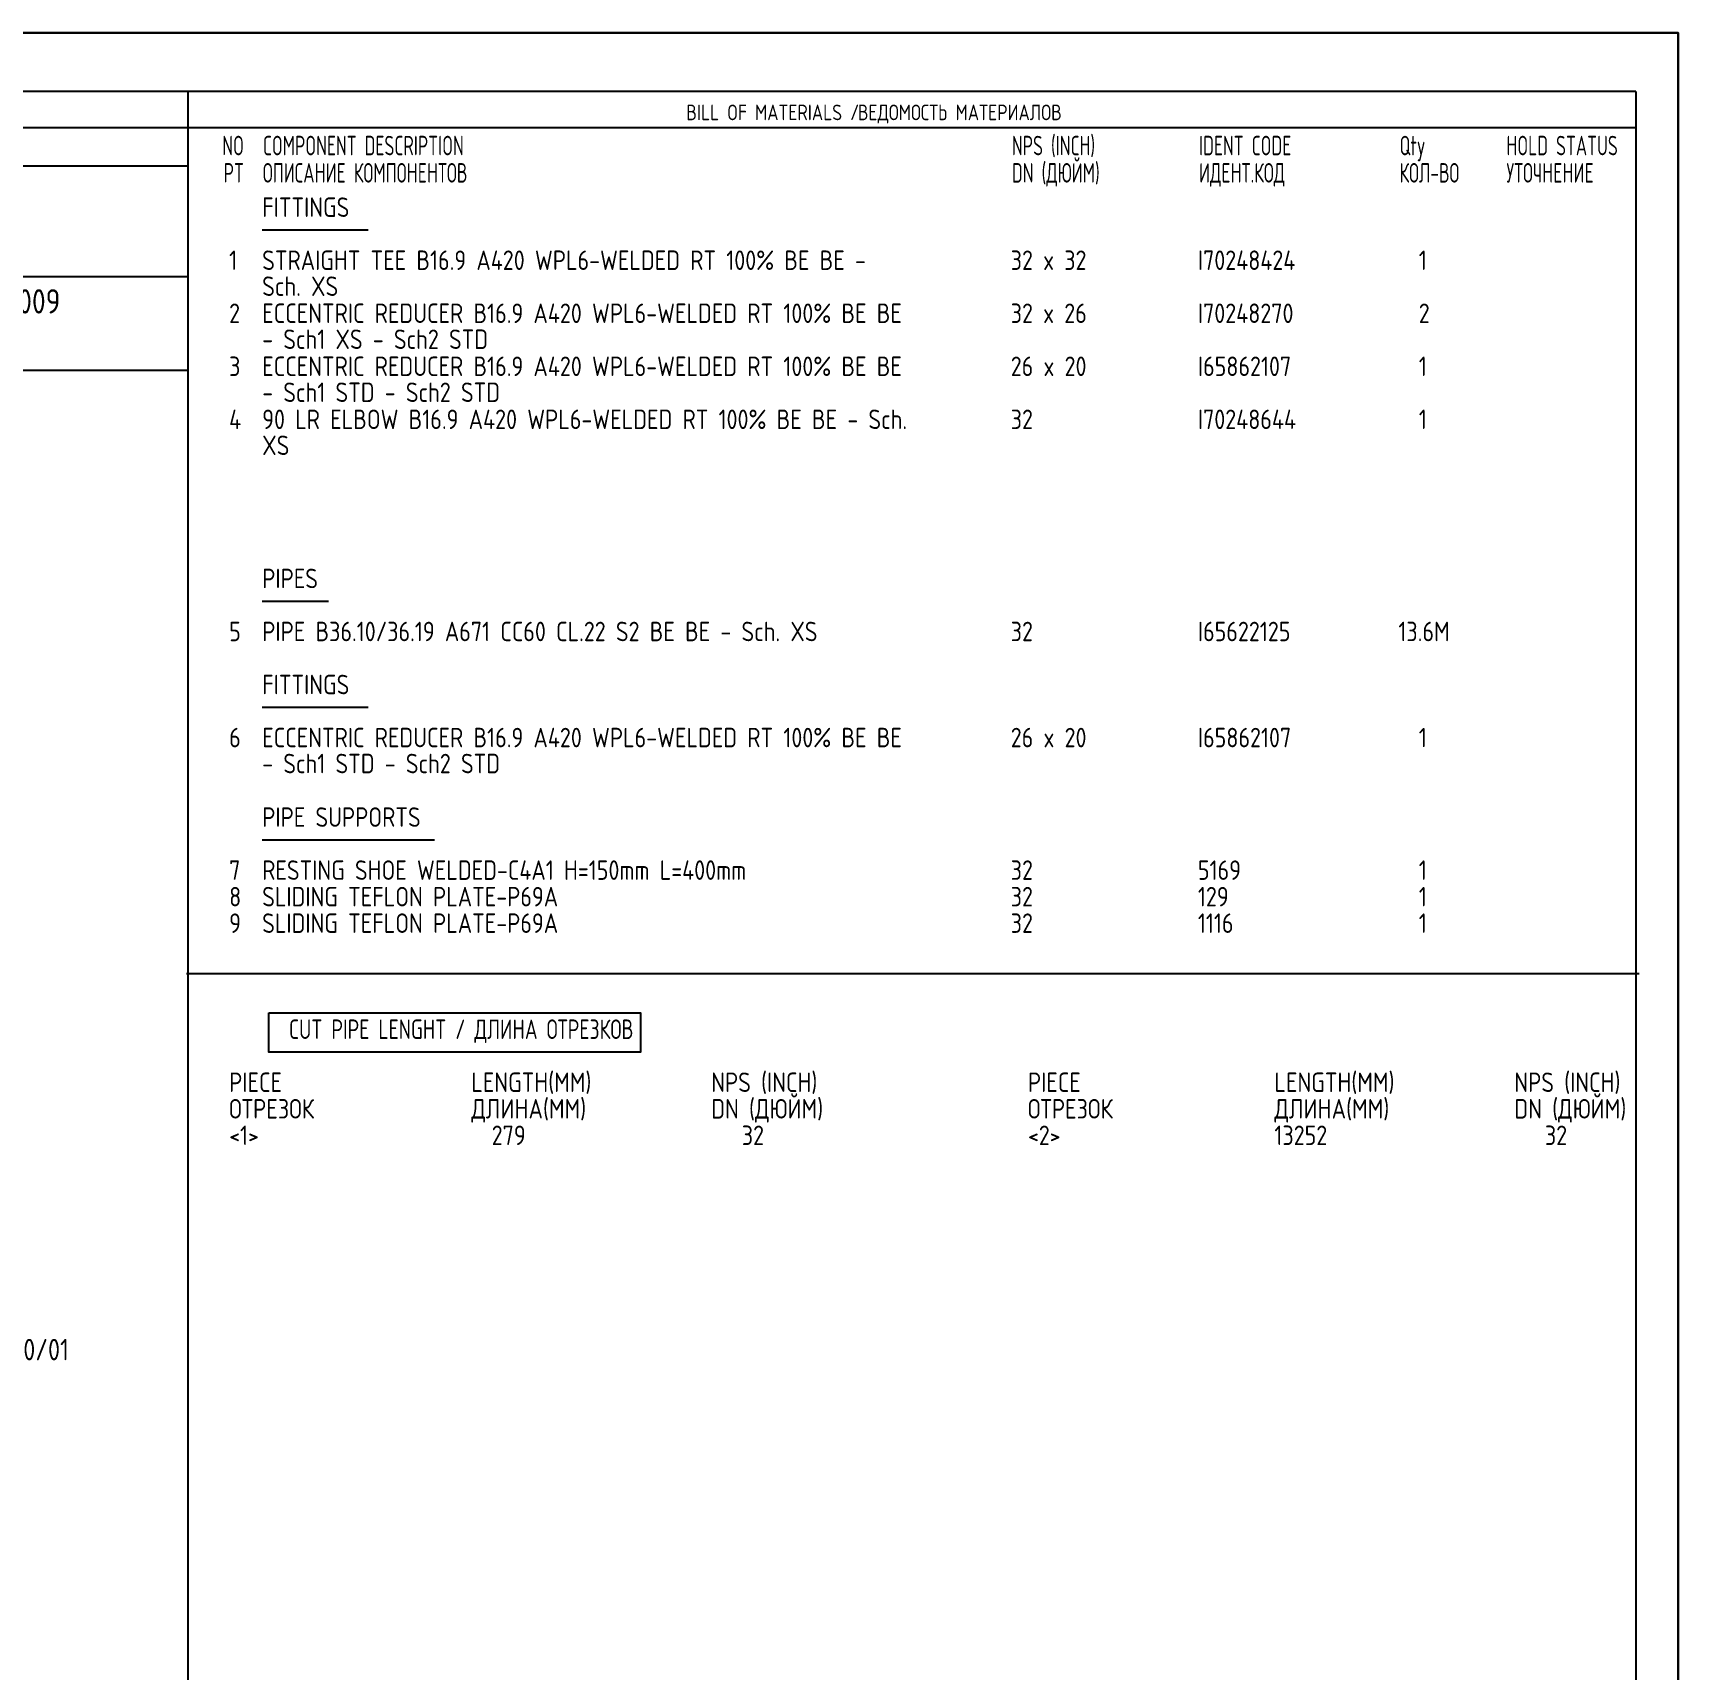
# Model space of a CAD drawing. Extents: x 0 to 594, y 0 to 420.
# Drawn here: x 383 to 594, y 210 to 420 of the extents above; entities that cross this region are included whole.
import ezdxf
from ezdxf.enums import TextEntityAlignment as Align

# ---------------------------------------------------------------- set-up
doc = ezdxf.new("R2010")
doc.units = 0
doc.header["$MEASUREMENT"] = 0
doc.linetypes.add('BORDER_2012_SLN$0$8001.Solid', pattern=[0])
for name, color, linetype in [('BORDER_2012_SLN$0$2', 7, 'Continuous'), ('BORDER_2012_SLN$0$GT_1', 7, 'Continuous'), ('GT_1', 7, 'Continuous')]:
    doc.layers.add(name, color=color, linetype=linetype)
for name, color, linetype, lineweight in [('BORDER_2012_SLN$0$BG_Level_1', 7, 'BORDER_2012_SLN$0$8001.Solid', 25), ('BORDER_2012_SLN$0$Level_1', 7, 'BORDER_2012_SLN$0$8001.Solid', 25), ('BORDER_2012_SLN$0$Level_18', 7, 'BORDER_2012_SLN$0$8001.Solid', 25)]:
    doc.layers.add(name, color=color, linetype=linetype, lineweight=lineweight)
doc.styles.add('BORDER_2012_SLN$0$GOST type A', font='GOST type A')
doc.styles.add('BORDER_2012_SLN$0$HTX1', font='')
doc.styles.add('HTX1', font='')
doc.styles.get('BORDER_2012_SLN$0$HTX1').set_extended_font_data('GOST type A')
doc.styles.get('HTX1').set_extended_font_data('GOST type A')

# ---------------------------------------------------------------- blocks, each defined once
blk = doc.blocks.new('BORDER_2012_SLN')
at = {"layer": 'BORDER_2012_SLN$0$2'}
blk.add_line((162.42, 407.85), (588.6, 407.85), dxfattribs=at)
at = {"layer": 'BORDER_2012_SLN$0$Level_1', "color": 7, "lineweight": -3}
for p, q in [((588.6, 412.5), (25.4, 412.5)), ((402.9, 7.5), (402.9, 412.5)), ((588.6, 412.5), (588.6, 7.5)), ((402.75, 402.9), (188.39, 402.9)), ((402.9, 388.7), (162.37, 388.68)), ((402.9, 376.7), (25.4, 376.7))]:
    blk.add_line(p, q, dxfattribs=at)
at = {"layer": 'BORDER_2012_SLN$0$Level_18', "color": 7, "lineweight": -3, "flags": 128}
blk.add_lwpolyline([(0, 0), (0, 420), (594, 420), (594, 0)], close=True, dxfattribs=at)
at = {"layer": 'BORDER_2012_SLN$0$BG_Level_1', "color": 7, "style": 'BORDER_2012_SLN$0$GOST type A'}
for s, p in [('BILL OF MATERIALS / ', (466.8, 408.8)), ('ВЕДОМОСТЬ МАТЕРИАЛОВ', (488.8, 408.8))]:
    blk.add_text(s, height=2, dxfattribs=at).set_placement(p)
at = {"layer": 'BORDER_2012_SLN$0$GT_1', "style": 'BORDER_2012_SLN$0$HTX1', "width": 0.8}
for s, p in [('NO', (410.06, 404.3)), ('PT', (410.06, 400.8))]:
    blk.add_text(s, height=2.5, dxfattribs=at).set_placement(p, align=Align.RIGHT)
for s, p in [('COMPONENT DESCRIPTION', (412.5, 404.3)), ('NPS (INCH)', (508.56, 404.3)), ('IDENT CODE', (532.56, 404.3)), ('Qty', (558.27, 404.3)), ('HOLD STATUS', (571.99, 404.3)), ('ОПИСАНИЕ КОМПОНЕНТОВ', (412.5, 400.8)), ('DN (ДЮЙМ)', (508.56, 400.8)), ('ИДЕНТ.КОД', (532.56, 400.8)), ('КОЛ-ВО', (558.27, 400.8)), ('УТОЧНЕНИЕ', (571.99, 400.8))]:
    blk.add_text(s, height=2.5, dxfattribs=at).set_placement(p)

msp = doc.modelspace()

# ---------------------------------------------------------------- linework, layer by layer
at = {"layer": 'GT_1', "flags": 128}
for points in [[(0, 0), (594, 0), (594, 420), (0, 420), (0, 0)], [(426.014, 394.704), (412.414, 394.704)], [(420.914, 347.085), (412.414, 347.085)], [(426.014, 333.48), (412.414, 333.48)], [(434.514, 316.473), (412.414, 316.473)], [(402.7, 299.355), (589, 299.355)], [(413.271, 294.31), (460.914, 294.31), (460.914, 289.262), (413.271, 289.262), (413.271, 294.31)]]:
    msp.add_lwpolyline(points, dxfattribs=at)

# ---------------------------------------------------------------- block references
at = {"linetype": 'Continuous'}
msp.add_blockref('BORDER_2012_SLN', (0, 0), dxfattribs=at)

# ---------------------------------------------------------------- texts
at = {"layer": 'GT_1', "style": 'HTX1'}
for s, height, width, p in [('FITTINGS', 2.5, 1.02, (412.414, 396.395)), ('  1', 2.5, 1.02, (405.557, 389.592)), ('STRAIGHT TEE B16.9 A420 WPL6-WELDED RT 100%%037 BE BE -', 2.5, 1.02, (412.414, 389.592)), ('32 x 32', 2.5, 1.02, (508.414, 389.592)), ('I70248424', 2.5, 1.02, (532.414, 389.592)), ('  1', 2.5, 1.02, (558.129, 389.592)), ('Sch. XS', 2.5, 1.02, (412.414, 386.259)), ('SLN-2725-4142-25-F-2009', 3.125, 1.02, (345, 384)), ('  2', 2.5, 1.02, (405.557, 382.789)), ('ECCENTRIC REDUCER B16.9 A420 WPL6-WELDED RT 100%%037 BE BE', 2.5, 1.02, (412.414, 382.789)), ('32 x 26', 2.5, 1.02, (508.414, 382.789)), ('I70248270', 2.5, 1.02, (532.414, 382.789)), ('  2', 2.5, 1.02, (558.129, 382.789)), ('- Sch1 XS - Sch2 STD', 2.5, 1.02, (412.414, 379.456)), ('  3', 2.5, 1.02, (405.557, 375.986)), ('ECCENTRIC REDUCER B16.9 A420 WPL6-WELDED RT 100%%037 BE BE', 2.5, 1.02, (412.414, 375.986)), ('26 x 20', 2.5, 1.02, (508.414, 375.986)), ('I65862107', 2.5, 1.02, (532.414, 375.986)), ('  1', 2.5, 1.02, (558.129, 375.986)), ('- Sch1 STD - Sch2 STD', 2.5, 1.02, (412.414, 372.653)), ('  4', 2.5, 1.02, (405.557, 369.184)), ('90 LR ELBOW B16.9 A420 WPL6-WELDED RT 100%%037 BE BE - Sch.', 2.5, 1.02, (412.414, 369.184)), ('32', 2.5, 1.02, (508.414, 369.184)), ('I70248644', 2.5, 1.02, (532.414, 369.184)), ('  1', 2.5, 1.02, (558.129, 369.184)), ('XS', 2.5, 1.02, (412.414, 365.85)), ('PIPES', 2.5, 1.02, (412.414, 348.776)), ('  5', 2.5, 1.02, (405.557, 341.973)), ('PIPE B36.10/36.19 A671 CC60 CL.22 S2 BE BE - Sch. XS', 2.5, 1.02, (412.414, 341.973)), ('32', 2.5, 1.02, (508.414, 341.973)), ('I65622125', 2.5, 1.02, (532.414, 341.973)), ('13.6M', 2.5, 1.02, (558.129, 341.973)), ('FITTINGS', 2.5, 1.02, (412.414, 335.17)), ('  6', 2.5, 1.02, (405.557, 328.367)), ('ECCENTRIC REDUCER B16.9 A420 WPL6-WELDED RT 100%%037 BE BE', 2.5, 1.02, (412.414, 328.367)), ('26 x 20', 2.5, 1.02, (508.414, 328.367)), ('I65862107', 2.5, 1.02, (532.414, 328.367)), ('  1', 2.5, 1.02, (558.129, 328.367)), ('- Sch1 STD - Sch2 STD', 2.5, 1.02, (412.414, 325.034)), ('PIPE SUPPORTS', 2.5, 1.02, (412.414, 318.163)), ('  7', 2.5, 1.02, (405.557, 311.361)), ('RESTING SHOE WELDED-C4A1 H=150mm L=400mm', 2.5, 1.02, (412.414, 311.361)), ('32', 2.5, 1.02, (508.414, 311.361)), ('5169', 2.5, 1.02, (532.414, 311.361)), ('  1', 2.5, 1.02, (558.129, 311.361)), ('  8', 2.5, 1.02, (405.557, 307.959)), ('SLIDING TEFLON PLATE-P69A', 2.5, 1.02, (412.414, 307.959)), ('32', 2.5, 1.02, (508.414, 307.959)), ('129', 2.5, 1.02, (532.414, 307.959)), ('  1', 2.5, 1.02, (558.129, 307.959)), ('  9', 2.5, 1.02, (405.557, 304.558)), ('SLIDING TEFLON PLATE-P69A', 2.5, 1.02, (412.414, 304.558)), ('32', 2.5, 1.02, (508.414, 304.558)), ('1116', 2.5, 1.02, (532.414, 304.558)), ('  1', 2.5, 1.02, (558.129, 304.558)), ('CUT PIPE LENGHT / ДЛИНА ОТРЕЗКОВ', 2.5, 0.9, (415.843, 290.952)), ('  PIECE', 2.5, 1.02, (405.557, 284.15)), ('    LENGTH(MM)', 2.5, 1.02, (434, 284.15)), ('NPS (INCH)', 2.5, 1.02, (470, 284.15)), ('  PIECE', 2.5, 1.02, (508, 284.15)), ('    LENGTH(MM)', 2.5, 1.02, (537, 284.15)), ('NPS (INCH)', 2.5, 1.02, (573, 284.15)), ('  ОТРЕЗОК', 2.5, 1.02, (405.557, 280.748)), ('    ДЛИНА(MM)', 2.5, 1.02, (434, 280.748)), ('DN (ДЮЙМ)', 2.5, 1.02, (470, 280.748)), ('  ОТРЕЗОК', 2.5, 1.02, (508, 280.748)), ('    ДЛИНА(MM)', 2.5, 1.02, (537, 280.748)), ('DN (ДЮЙМ)', 2.5, 1.02, (573, 280.748)), ('  <1>', 2.5, 1.02, (405.557, 277.347)), ('      279', 2.5, 1.02, (434, 277.347)), ('   32', 2.5, 1.02, (470, 277.347)), ('  <2>', 2.5, 1.02, (508, 277.347)), ('    13252', 2.5, 1.02, (537, 277.347)), ('   32', 2.5, 1.02, (573, 277.347)), ('4142-2728-1CL3FW-JR/4140/01', 2.75, 1.02, (345.2, 249.733))]:
    msp.add_text(s, height=height, dxfattribs=dict(at, width=width)).set_placement(p)

doc.saveas('drawing.dxf')
